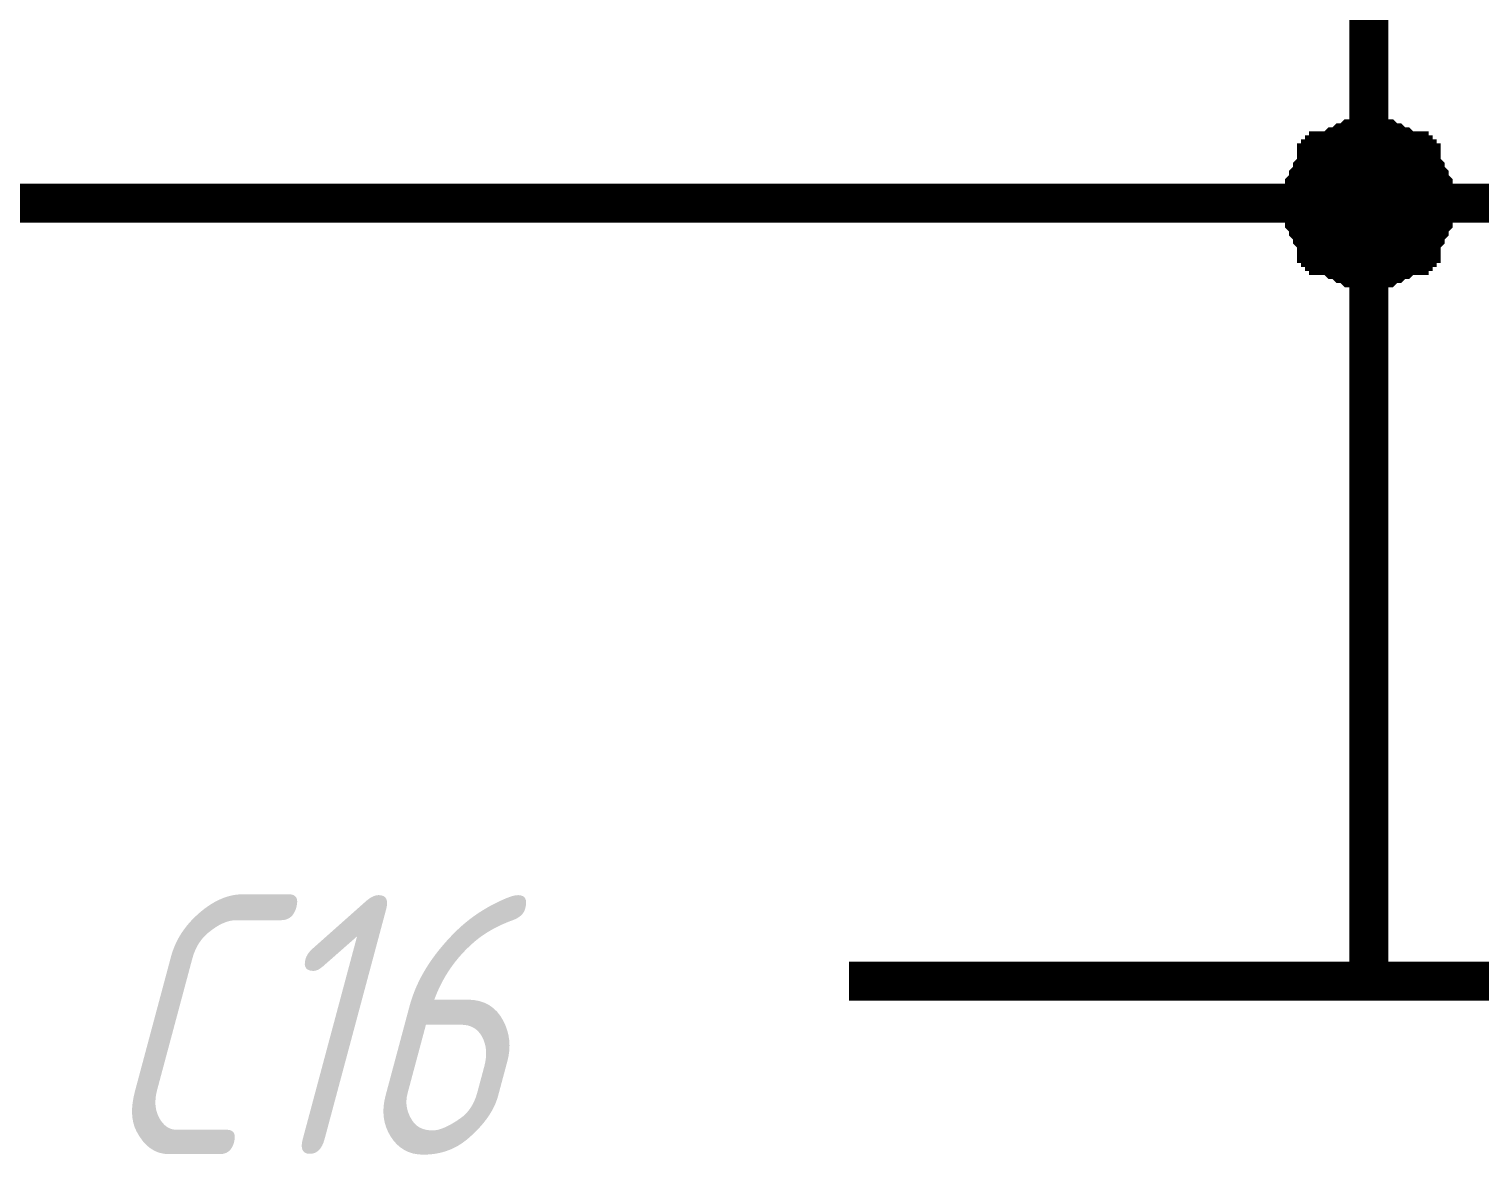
# Paper-space layout 'Layout1' of a CAD drawing. Extents: x -1 to 840, y -1 to 593.
# Drawn here: x 532.92 to 544.1, y 416.14 to 424.83 of the extents above; entities that cross this region are included whole.
import ezdxf

# ---------------------------------------------------------------- set-up
doc = ezdxf.new("R2010")
doc.units = 0
doc.header["$MEASUREMENT"] = 0
doc.layers.add('Sheet', color=255, linetype='CONTINUOUS')
doc.styles.add('GOST type A0', font='', dxfattribs={"oblique": 15, "height": 3.5})
doc.styles.get('GOST type A0').set_extended_font_data('GOST type A')

psp = doc.layouts.get("Layout1")

# ---------------------------------------------------------------- linework, layer by layer
at = {"layer": 'Sheet', "color": 7}
for points, const_width in [([(543.244, 423.492), (543.244, 425.978)], 0.3), ([(542.747, 423.492), (542.747, 423.523), (542.747, 423.554), (542.747, 423.554), (542.747, 423.585), (542.747, 423.616), (542.778, 423.648), (542.778, 423.679), (542.778, 423.679), (542.809, 423.71), (542.809, 423.741), (542.809, 423.741), (542.84, 423.772), (542.84, 423.803), (542.871, 423.803), (542.871, 423.834), (542.902, 423.834), (542.902, 423.865), (542.933, 423.865), (542.933, 423.896), (542.964, 423.896), (542.995, 423.927), (542.995, 423.927), (543.026, 423.927), (543.057, 423.958), (543.057, 423.958), (543.088, 423.958), (543.119, 423.989), (543.15, 423.989), (543.181, 423.989), (543.181, 423.989), (543.212, 423.989), (543.244, 423.989)], 0.3), ([(542.747, 423.492), (542.747, 423.523), (542.747, 423.554), (542.747, 423.554), (542.747, 423.585), (542.747, 423.616), (542.778, 423.648), (542.778, 423.679), (542.778, 423.679), (542.809, 423.71), (542.809, 423.741), (542.809, 423.741), (542.84, 423.772), (542.84, 423.803), (542.871, 423.803), (542.871, 423.834), (542.902, 423.834), (542.902, 423.865), (542.933, 423.865), (542.933, 423.896), (542.964, 423.896), (542.995, 423.927), (542.995, 423.927), (543.026, 423.927), (543.057, 423.958), (543.057, 423.958), (543.088, 423.958), (543.119, 423.989), (543.15, 423.989), (543.181, 423.989), (543.181, 423.989), (543.212, 423.989), (543.244, 423.989)], 0.3), ([(542.747, 423.492), (542.747, 423.523), (542.747, 423.554), (542.747, 423.554), (542.747, 423.585), (542.747, 423.616), (542.778, 423.648), (542.778, 423.679), (542.778, 423.679), (542.809, 423.71), (542.809, 423.741), (542.809, 423.741), (542.84, 423.772), (542.84, 423.803), (542.871, 423.803), (542.871, 423.834), (542.902, 423.834), (542.902, 423.865), (542.933, 423.865), (542.933, 423.896), (542.964, 423.896), (542.995, 423.927), (542.995, 423.927), (543.026, 423.927), (543.057, 423.958), (543.057, 423.958), (543.088, 423.958), (543.119, 423.989), (543.15, 423.989), (543.181, 423.989), (543.181, 423.989), (543.212, 423.989), (543.244, 423.989)], 0.3), ([(542.747, 423.492), (542.747, 423.523), (542.747, 423.554), (542.747, 423.554), (542.747, 423.585), (542.747, 423.616), (542.778, 423.648), (542.778, 423.679), (542.778, 423.679), (542.809, 423.71), (542.809, 423.741), (542.809, 423.741), (542.84, 423.772), (542.84, 423.803), (542.871, 423.803), (542.871, 423.834), (542.902, 423.834), (542.902, 423.865), (542.933, 423.865), (542.933, 423.896), (542.964, 423.896), (542.995, 423.927), (542.995, 423.927), (543.026, 423.927), (543.057, 423.958), (543.057, 423.958), (543.088, 423.958), (543.119, 423.989), (543.15, 423.989), (543.181, 423.989), (543.181, 423.989), (543.212, 423.989), (543.244, 423.989)], 0.3), ([(542.747, 423.492), (542.747, 423.523), (542.747, 423.554), (542.747, 423.554), (542.747, 423.585), (542.747, 423.616), (542.778, 423.648), (542.778, 423.679), (542.778, 423.679), (542.809, 423.71), (542.809, 423.741), (542.809, 423.741), (542.84, 423.772), (542.84, 423.803), (542.871, 423.803), (542.871, 423.834), (542.902, 423.834), (542.902, 423.865), (542.933, 423.865), (542.933, 423.896), (542.964, 423.896), (542.995, 423.927), (542.995, 423.927), (543.026, 423.927), (543.057, 423.958), (543.057, 423.958), (543.088, 423.958), (543.119, 423.989), (543.15, 423.989), (543.181, 423.989), (543.181, 423.989), (543.212, 423.989), (543.244, 423.989)], 0.3), ([(542.747, 423.492), (542.747, 423.523), (542.747, 423.554), (542.747, 423.554), (542.747, 423.585), (542.747, 423.616), (542.778, 423.648), (542.778, 423.679), (542.778, 423.679), (542.809, 423.71), (542.809, 423.741), (542.809, 423.741), (542.84, 423.772), (542.84, 423.803), (542.871, 423.803), (542.871, 423.834), (542.902, 423.834), (542.902, 423.865), (542.933, 423.865), (542.933, 423.896), (542.964, 423.896), (542.995, 423.927), (542.995, 423.927), (543.026, 423.927), (543.057, 423.958), (543.057, 423.958), (543.088, 423.958), (543.119, 423.989), (543.15, 423.989), (543.181, 423.989), (543.181, 423.989), (543.212, 423.989), (543.244, 423.989)], 0.3), ([(543.244, 423.989), (543.244, 423.989)], 0.3), ([(543.244, 423.989), (543.275, 423.989), (543.306, 423.989), (543.306, 423.989), (543.337, 423.989), (543.368, 423.989), (543.399, 423.958), (543.43, 423.958), (543.43, 423.958), (543.461, 423.927), (543.492, 423.927), (543.492, 423.927), (543.523, 423.896), (543.554, 423.896), (543.554, 423.865), (543.585, 423.865), (543.585, 423.834), (543.616, 423.834), (543.616, 423.803), (543.647, 423.803), (543.647, 423.772), (543.678, 423.741), (543.678, 423.741), (543.678, 423.71), (543.709, 423.679), (543.709, 423.679), (543.709, 423.648), (543.74, 423.616), (543.74, 423.585), (543.74, 423.554), (543.74, 423.554), (543.74, 423.523), (543.74, 423.492)], 0.3), ([(543.244, 423.989), (543.244, 423.989)], 0.3), ([(543.244, 423.989), (543.275, 423.989), (543.306, 423.989), (543.306, 423.989), (543.337, 423.989), (543.368, 423.989), (543.399, 423.958), (543.43, 423.958), (543.43, 423.958), (543.461, 423.927), (543.492, 423.927), (543.492, 423.927), (543.523, 423.896), (543.554, 423.896), (543.554, 423.865), (543.585, 423.865), (543.585, 423.834), (543.616, 423.834), (543.616, 423.803), (543.647, 423.803), (543.647, 423.772), (543.678, 423.741), (543.678, 423.741), (543.678, 423.71), (543.709, 423.679), (543.709, 423.679), (543.709, 423.648), (543.74, 423.616), (543.74, 423.585), (543.74, 423.554), (543.74, 423.554), (543.74, 423.523), (543.74, 423.492)], 0.3), ([(543.244, 423.989), (543.244, 423.989)], 0.3), ([(543.244, 423.989), (543.275, 423.989), (543.306, 423.989), (543.306, 423.989), (543.337, 423.989), (543.368, 423.989), (543.399, 423.958), (543.43, 423.958), (543.43, 423.958), (543.461, 423.927), (543.492, 423.927), (543.492, 423.927), (543.523, 423.896), (543.554, 423.896), (543.554, 423.865), (543.585, 423.865), (543.585, 423.834), (543.616, 423.834), (543.616, 423.803), (543.647, 423.803), (543.647, 423.772), (543.678, 423.741), (543.678, 423.741), (543.678, 423.71), (543.709, 423.679), (543.709, 423.679), (543.709, 423.648), (543.74, 423.616), (543.74, 423.585), (543.74, 423.554), (543.74, 423.554), (543.74, 423.523), (543.74, 423.492)], 0.3), ([(543.244, 423.989), (543.244, 423.989)], 0.3), ([(543.244, 423.989), (543.275, 423.989), (543.306, 423.989), (543.306, 423.989), (543.337, 423.989), (543.368, 423.989), (543.399, 423.958), (543.43, 423.958), (543.43, 423.958), (543.461, 423.927), (543.492, 423.927), (543.492, 423.927), (543.523, 423.896), (543.554, 423.896), (543.554, 423.865), (543.585, 423.865), (543.585, 423.834), (543.616, 423.834), (543.616, 423.803), (543.647, 423.803), (543.647, 423.772), (543.678, 423.741), (543.678, 423.741), (543.678, 423.71), (543.709, 423.679), (543.709, 423.679), (543.709, 423.648), (543.74, 423.616), (543.74, 423.585), (543.74, 423.554), (543.74, 423.554), (543.74, 423.523), (543.74, 423.492)], 0.3), ([(543.244, 423.989), (543.244, 423.989)], 0.3), ([(543.244, 423.989), (543.275, 423.989), (543.306, 423.989), (543.306, 423.989), (543.337, 423.989), (543.368, 423.989), (543.399, 423.958), (543.43, 423.958), (543.43, 423.958), (543.461, 423.927), (543.492, 423.927), (543.492, 423.927), (543.523, 423.896), (543.554, 423.896), (543.554, 423.865), (543.585, 423.865), (543.585, 423.834), (543.616, 423.834), (543.616, 423.803), (543.647, 423.803), (543.647, 423.772), (543.678, 423.741), (543.678, 423.741), (543.678, 423.71), (543.709, 423.679), (543.709, 423.679), (543.709, 423.648), (543.74, 423.616), (543.74, 423.585), (543.74, 423.554), (543.74, 423.554), (543.74, 423.523), (543.74, 423.492)], 0.3), ([(543.244, 423.989), (543.244, 423.989)], 0.3), ([(543.244, 423.989), (543.275, 423.989), (543.306, 423.989), (543.306, 423.989), (543.337, 423.989), (543.368, 423.989), (543.399, 423.958), (543.43, 423.958), (543.43, 423.958), (543.461, 423.927), (543.492, 423.927), (543.492, 423.927), (543.523, 423.896), (543.554, 423.896), (543.554, 423.865), (543.585, 423.865), (543.585, 423.834), (543.616, 423.834), (543.616, 423.803), (543.647, 423.803), (543.647, 423.772), (543.678, 423.741), (543.678, 423.741), (543.678, 423.71), (543.709, 423.679), (543.709, 423.679), (543.709, 423.648), (543.74, 423.616), (543.74, 423.585), (543.74, 423.554), (543.74, 423.554), (543.74, 423.523), (543.74, 423.492)], 0.3), ([(542.747, 423.492), (542.747, 423.523), (542.747, 423.554), (542.747, 423.554), (542.747, 423.585), (542.747, 423.616), (542.778, 423.648), (542.778, 423.679), (542.778, 423.679), (542.809, 423.71), (542.809, 423.741), (542.809, 423.741), (542.84, 423.772), (542.84, 423.803), (542.871, 423.803), (542.871, 423.834), (542.902, 423.834), (542.902, 423.865), (542.933, 423.865), (542.933, 423.896), (542.964, 423.896), (542.995, 423.927), (542.995, 423.927), (543.026, 423.927), (543.057, 423.958), (543.057, 423.958), (543.088, 423.958), (543.119, 423.989), (543.15, 423.989), (543.181, 423.989), (543.181, 423.989), (543.212, 423.989), (543.244, 423.989)], 0.0991), ([(542.747, 423.492), (542.747, 423.523), (542.747, 423.554), (542.747, 423.554), (542.747, 423.585), (542.747, 423.616), (542.778, 423.648), (542.778, 423.679), (542.778, 423.679), (542.809, 423.71), (542.809, 423.741), (542.809, 423.741), (542.84, 423.772), (542.84, 423.803), (542.871, 423.803), (542.871, 423.834), (542.902, 423.834), (542.902, 423.865), (542.933, 423.865), (542.933, 423.896), (542.964, 423.896), (542.995, 423.927), (542.995, 423.927), (543.026, 423.927), (543.057, 423.958), (543.057, 423.958), (543.088, 423.958), (543.119, 423.989), (543.15, 423.989), (543.181, 423.989), (543.181, 423.989), (543.212, 423.989), (543.244, 423.989)], 0.0991), ([(542.747, 423.492), (542.747, 423.523), (542.747, 423.554), (542.747, 423.554), (542.747, 423.585), (542.747, 423.616), (542.778, 423.648), (542.778, 423.679), (542.778, 423.679), (542.809, 423.71), (542.809, 423.741), (542.809, 423.741), (542.84, 423.772), (542.84, 423.803), (542.871, 423.803), (542.871, 423.834), (542.902, 423.834), (542.902, 423.865), (542.933, 423.865), (542.933, 423.896), (542.964, 423.896), (542.995, 423.927), (542.995, 423.927), (543.026, 423.927), (543.057, 423.958), (543.057, 423.958), (543.088, 423.958), (543.119, 423.989), (543.15, 423.989), (543.181, 423.989), (543.181, 423.989), (543.212, 423.989), (543.244, 423.989)], 0.0991), ([(542.747, 423.492), (542.747, 423.523), (542.747, 423.554), (542.747, 423.554), (542.747, 423.585), (542.747, 423.616), (542.778, 423.648), (542.778, 423.679), (542.778, 423.679), (542.809, 423.71), (542.809, 423.741), (542.809, 423.741), (542.84, 423.772), (542.84, 423.803), (542.871, 423.803), (542.871, 423.834), (542.902, 423.834), (542.902, 423.865), (542.933, 423.865), (542.933, 423.896), (542.964, 423.896), (542.995, 423.927), (542.995, 423.927), (543.026, 423.927), (543.057, 423.958), (543.057, 423.958), (543.088, 423.958), (543.119, 423.989), (543.15, 423.989), (543.181, 423.989), (543.181, 423.989), (543.212, 423.989), (543.244, 423.989)], 0.0991), ([(542.747, 423.492), (542.747, 423.523), (542.747, 423.554), (542.747, 423.554), (542.747, 423.585), (542.747, 423.616), (542.778, 423.648), (542.778, 423.679), (542.778, 423.679), (542.809, 423.71), (542.809, 423.741), (542.809, 423.741), (542.84, 423.772), (542.84, 423.803), (542.871, 423.803), (542.871, 423.834), (542.902, 423.834), (542.902, 423.865), (542.933, 423.865), (542.933, 423.896), (542.964, 423.896), (542.995, 423.927), (542.995, 423.927), (543.026, 423.927), (543.057, 423.958), (543.057, 423.958), (543.088, 423.958), (543.119, 423.989), (543.15, 423.989), (543.181, 423.989), (543.181, 423.989), (543.212, 423.989), (543.244, 423.989)], 0.0991), ([(542.747, 423.492), (542.747, 423.523), (542.747, 423.554), (542.747, 423.554), (542.747, 423.585), (542.747, 423.616), (542.778, 423.648), (542.778, 423.679), (542.778, 423.679), (542.809, 423.71), (542.809, 423.741), (542.809, 423.741), (542.84, 423.772), (542.84, 423.803), (542.871, 423.803), (542.871, 423.834), (542.902, 423.834), (542.902, 423.865), (542.933, 423.865), (542.933, 423.896), (542.964, 423.896), (542.995, 423.927), (542.995, 423.927), (543.026, 423.927), (543.057, 423.958), (543.057, 423.958), (543.088, 423.958), (543.119, 423.989), (543.15, 423.989), (543.181, 423.989), (543.181, 423.989), (543.212, 423.989), (543.244, 423.989)], 0.0991), ([(543.244, 423.989), (543.244, 423.989)], 0.0991), ([(543.244, 423.989), (543.275, 423.989), (543.306, 423.989), (543.306, 423.989), (543.337, 423.989), (543.368, 423.989), (543.399, 423.958), (543.43, 423.958), (543.43, 423.958), (543.461, 423.927), (543.492, 423.927), (543.492, 423.927), (543.523, 423.896), (543.554, 423.896), (543.554, 423.865), (543.585, 423.865), (543.585, 423.834), (543.616, 423.834), (543.616, 423.803), (543.647, 423.803), (543.647, 423.772), (543.678, 423.741), (543.678, 423.741), (543.678, 423.71), (543.709, 423.679), (543.709, 423.679), (543.709, 423.648), (543.74, 423.616), (543.74, 423.585), (543.74, 423.554), (543.74, 423.554), (543.74, 423.523), (543.74, 423.492)], 0.0991), ([(543.244, 423.989), (543.244, 423.989)], 0.0991), ([(543.244, 423.989), (543.275, 423.989), (543.306, 423.989), (543.306, 423.989), (543.337, 423.989), (543.368, 423.989), (543.399, 423.958), (543.43, 423.958), (543.43, 423.958), (543.461, 423.927), (543.492, 423.927), (543.492, 423.927), (543.523, 423.896), (543.554, 423.896), (543.554, 423.865), (543.585, 423.865), (543.585, 423.834), (543.616, 423.834), (543.616, 423.803), (543.647, 423.803), (543.647, 423.772), (543.678, 423.741), (543.678, 423.741), (543.678, 423.71), (543.709, 423.679), (543.709, 423.679), (543.709, 423.648), (543.74, 423.616), (543.74, 423.585), (543.74, 423.554), (543.74, 423.554), (543.74, 423.523), (543.74, 423.492)], 0.0991), ([(543.244, 423.989), (543.244, 423.989)], 0.0991), ([(543.244, 423.989), (543.275, 423.989), (543.306, 423.989), (543.306, 423.989), (543.337, 423.989), (543.368, 423.989), (543.399, 423.958), (543.43, 423.958), (543.43, 423.958), (543.461, 423.927), (543.492, 423.927), (543.492, 423.927), (543.523, 423.896), (543.554, 423.896), (543.554, 423.865), (543.585, 423.865), (543.585, 423.834), (543.616, 423.834), (543.616, 423.803), (543.647, 423.803), (543.647, 423.772), (543.678, 423.741), (543.678, 423.741), (543.678, 423.71), (543.709, 423.679), (543.709, 423.679), (543.709, 423.648), (543.74, 423.616), (543.74, 423.585), (543.74, 423.554), (543.74, 423.554), (543.74, 423.523), (543.74, 423.492)], 0.0991), ([(543.244, 423.989), (543.244, 423.989)], 0.0991), ([(543.244, 423.989), (543.275, 423.989), (543.306, 423.989), (543.306, 423.989), (543.337, 423.989), (543.368, 423.989), (543.399, 423.958), (543.43, 423.958), (543.43, 423.958), (543.461, 423.927), (543.492, 423.927), (543.492, 423.927), (543.523, 423.896), (543.554, 423.896), (543.554, 423.865), (543.585, 423.865), (543.585, 423.834), (543.616, 423.834), (543.616, 423.803), (543.647, 423.803), (543.647, 423.772), (543.678, 423.741), (543.678, 423.741), (543.678, 423.71), (543.709, 423.679), (543.709, 423.679), (543.709, 423.648), (543.74, 423.616), (543.74, 423.585), (543.74, 423.554), (543.74, 423.554), (543.74, 423.523), (543.74, 423.492)], 0.0991), ([(543.244, 423.989), (543.244, 423.989)], 0.0991), ([(543.244, 423.989), (543.275, 423.989), (543.306, 423.989), (543.306, 423.989), (543.337, 423.989), (543.368, 423.989), (543.399, 423.958), (543.43, 423.958), (543.43, 423.958), (543.461, 423.927), (543.492, 423.927), (543.492, 423.927), (543.523, 423.896), (543.554, 423.896), (543.554, 423.865), (543.585, 423.865), (543.585, 423.834), (543.616, 423.834), (543.616, 423.803), (543.647, 423.803), (543.647, 423.772), (543.678, 423.741), (543.678, 423.741), (543.678, 423.71), (543.709, 423.679), (543.709, 423.679), (543.709, 423.648), (543.74, 423.616), (543.74, 423.585), (543.74, 423.554), (543.74, 423.554), (543.74, 423.523), (543.74, 423.492)], 0.0991), ([(543.244, 423.989), (543.244, 423.989)], 0.0991), ([(543.244, 423.989), (543.275, 423.989), (543.306, 423.989), (543.306, 423.989), (543.337, 423.989), (543.368, 423.989), (543.399, 423.958), (543.43, 423.958), (543.43, 423.958), (543.461, 423.927), (543.492, 423.927), (543.492, 423.927), (543.523, 423.896), (543.554, 423.896), (543.554, 423.865), (543.585, 423.865), (543.585, 423.834), (543.616, 423.834), (543.616, 423.803), (543.647, 423.803), (543.647, 423.772), (543.678, 423.741), (543.678, 423.741), (543.678, 423.71), (543.709, 423.679), (543.709, 423.679), (543.709, 423.648), (543.74, 423.616), (543.74, 423.585), (543.74, 423.554), (543.74, 423.554), (543.74, 423.523), (543.74, 423.492)], 0.0991), ([(510.759, 415.974), (515.759, 415.974), (515.759, 423.492), (543.244, 423.492), (558.244, 423.492), (558.244, 390.996), (583.213, 390.996)], 0.3), ([(543.244, 422.995), (543.212, 422.995), (543.181, 422.995), (543.181, 422.995), (543.15, 422.995), (543.119, 422.995), (543.088, 423.026), (543.057, 423.026), (543.057, 423.026), (543.026, 423.057), (542.995, 423.057), (542.995, 423.057), (542.964, 423.088), (542.933, 423.088), (542.933, 423.119), (542.902, 423.119), (542.902, 423.15), (542.871, 423.15), (542.871, 423.182), (542.84, 423.182), (542.84, 423.213), (542.809, 423.244), (542.809, 423.244), (542.809, 423.275), (542.778, 423.306), (542.778, 423.306), (542.778, 423.337), (542.747, 423.368), (542.747, 423.399), (542.747, 423.43), (542.747, 423.43), (542.747, 423.461), (542.747, 423.492)], 0.3), ([(542.747, 423.492), (542.747, 423.492)], 0.3), ([(543.244, 422.995), (543.212, 422.995), (543.181, 422.995), (543.181, 422.995), (543.15, 422.995), (543.119, 422.995), (543.088, 423.026), (543.057, 423.026), (543.057, 423.026), (543.026, 423.057), (542.995, 423.057), (542.995, 423.057), (542.964, 423.088), (542.933, 423.088), (542.933, 423.119), (542.902, 423.119), (542.902, 423.15), (542.871, 423.15), (542.871, 423.182), (542.84, 423.182), (542.84, 423.213), (542.809, 423.244), (542.809, 423.244), (542.809, 423.275), (542.778, 423.306), (542.778, 423.306), (542.778, 423.337), (542.747, 423.368), (542.747, 423.399), (542.747, 423.43), (542.747, 423.43), (542.747, 423.461), (542.747, 423.492)], 0.3), ([(542.747, 423.492), (542.747, 423.492)], 0.3), ([(543.244, 422.995), (543.212, 422.995), (543.181, 422.995), (543.181, 422.995), (543.15, 422.995), (543.119, 422.995), (543.088, 423.026), (543.057, 423.026), (543.057, 423.026), (543.026, 423.057), (542.995, 423.057), (542.995, 423.057), (542.964, 423.088), (542.933, 423.088), (542.933, 423.119), (542.902, 423.119), (542.902, 423.15), (542.871, 423.15), (542.871, 423.182), (542.84, 423.182), (542.84, 423.213), (542.809, 423.244), (542.809, 423.244), (542.809, 423.275), (542.778, 423.306), (542.778, 423.306), (542.778, 423.337), (542.747, 423.368), (542.747, 423.399), (542.747, 423.43), (542.747, 423.43), (542.747, 423.461), (542.747, 423.492)], 0.3), ([(542.747, 423.492), (542.747, 423.492)], 0.3), ([(543.244, 422.995), (543.212, 422.995), (543.181, 422.995), (543.181, 422.995), (543.15, 422.995), (543.119, 422.995), (543.088, 423.026), (543.057, 423.026), (543.057, 423.026), (543.026, 423.057), (542.995, 423.057), (542.995, 423.057), (542.964, 423.088), (542.933, 423.088), (542.933, 423.119), (542.902, 423.119), (542.902, 423.15), (542.871, 423.15), (542.871, 423.182), (542.84, 423.182), (542.84, 423.213), (542.809, 423.244), (542.809, 423.244), (542.809, 423.275), (542.778, 423.306), (542.778, 423.306), (542.778, 423.337), (542.747, 423.368), (542.747, 423.399), (542.747, 423.43), (542.747, 423.43), (542.747, 423.461), (542.747, 423.492)], 0.3), ([(542.747, 423.492), (542.747, 423.492)], 0.3), ([(543.244, 422.995), (543.212, 422.995), (543.181, 422.995), (543.181, 422.995), (543.15, 422.995), (543.119, 422.995), (543.088, 423.026), (543.057, 423.026), (543.057, 423.026), (543.026, 423.057), (542.995, 423.057), (542.995, 423.057), (542.964, 423.088), (542.933, 423.088), (542.933, 423.119), (542.902, 423.119), (542.902, 423.15), (542.871, 423.15), (542.871, 423.182), (542.84, 423.182), (542.84, 423.213), (542.809, 423.244), (542.809, 423.244), (542.809, 423.275), (542.778, 423.306), (542.778, 423.306), (542.778, 423.337), (542.747, 423.368), (542.747, 423.399), (542.747, 423.43), (542.747, 423.43), (542.747, 423.461), (542.747, 423.492)], 0.3), ([(542.747, 423.492), (542.747, 423.492)], 0.3), ([(543.244, 422.995), (543.212, 422.995), (543.181, 422.995), (543.181, 422.995), (543.15, 422.995), (543.119, 422.995), (543.088, 423.026), (543.057, 423.026), (543.057, 423.026), (543.026, 423.057), (542.995, 423.057), (542.995, 423.057), (542.964, 423.088), (542.933, 423.088), (542.933, 423.119), (542.902, 423.119), (542.902, 423.15), (542.871, 423.15), (542.871, 423.182), (542.84, 423.182), (542.84, 423.213), (542.809, 423.244), (542.809, 423.244), (542.809, 423.275), (542.778, 423.306), (542.778, 423.306), (542.778, 423.337), (542.747, 423.368), (542.747, 423.399), (542.747, 423.43), (542.747, 423.43), (542.747, 423.461), (542.747, 423.492)], 0.3), ([(542.747, 423.492), (542.747, 423.492)], 0.3), ([(543.74, 423.492), (543.74, 423.461), (543.74, 423.43), (543.74, 423.43), (543.74, 423.399), (543.74, 423.368), (543.709, 423.337), (543.709, 423.306), (543.709, 423.306), (543.678, 423.275), (543.678, 423.244), (543.678, 423.244), (543.647, 423.213), (543.647, 423.182), (543.616, 423.182), (543.616, 423.15), (543.585, 423.15), (543.585, 423.119), (543.554, 423.119), (543.554, 423.088), (543.523, 423.088), (543.492, 423.057), (543.492, 423.057), (543.461, 423.057), (543.43, 423.026), (543.43, 423.026), (543.399, 423.026), (543.368, 422.995), (543.337, 422.995), (543.306, 422.995), (543.306, 422.995), (543.275, 422.995), (543.244, 422.995)], 0.3), ([(543.244, 419.982), (543.244, 423.492)], 0.3), ([(543.74, 423.492), (543.74, 423.461), (543.74, 423.43), (543.74, 423.43), (543.74, 423.399), (543.74, 423.368), (543.709, 423.337), (543.709, 423.306), (543.709, 423.306), (543.678, 423.275), (543.678, 423.244), (543.678, 423.244), (543.647, 423.213), (543.647, 423.182), (543.616, 423.182), (543.616, 423.15), (543.585, 423.15), (543.585, 423.119), (543.554, 423.119), (543.554, 423.088), (543.523, 423.088), (543.492, 423.057), (543.492, 423.057), (543.461, 423.057), (543.43, 423.026), (543.43, 423.026), (543.399, 423.026), (543.368, 422.995), (543.337, 422.995), (543.306, 422.995), (543.306, 422.995), (543.275, 422.995), (543.244, 422.995)], 0.3), ([(543.74, 423.492), (543.74, 423.461), (543.74, 423.43), (543.74, 423.43), (543.74, 423.399), (543.74, 423.368), (543.709, 423.337), (543.709, 423.306), (543.709, 423.306), (543.678, 423.275), (543.678, 423.244), (543.678, 423.244), (543.647, 423.213), (543.647, 423.182), (543.616, 423.182), (543.616, 423.15), (543.585, 423.15), (543.585, 423.119), (543.554, 423.119), (543.554, 423.088), (543.523, 423.088), (543.492, 423.057), (543.492, 423.057), (543.461, 423.057), (543.43, 423.026), (543.43, 423.026), (543.399, 423.026), (543.368, 422.995), (543.337, 422.995), (543.306, 422.995), (543.306, 422.995), (543.275, 422.995), (543.244, 422.995)], 0.3), ([(543.74, 423.492), (543.74, 423.461), (543.74, 423.43), (543.74, 423.43), (543.74, 423.399), (543.74, 423.368), (543.709, 423.337), (543.709, 423.306), (543.709, 423.306), (543.678, 423.275), (543.678, 423.244), (543.678, 423.244), (543.647, 423.213), (543.647, 423.182), (543.616, 423.182), (543.616, 423.15), (543.585, 423.15), (543.585, 423.119), (543.554, 423.119), (543.554, 423.088), (543.523, 423.088), (543.492, 423.057), (543.492, 423.057), (543.461, 423.057), (543.43, 423.026), (543.43, 423.026), (543.399, 423.026), (543.368, 422.995), (543.337, 422.995), (543.306, 422.995), (543.306, 422.995), (543.275, 422.995), (543.244, 422.995)], 0.3), ([(543.74, 423.492), (543.74, 423.461), (543.74, 423.43), (543.74, 423.43), (543.74, 423.399), (543.74, 423.368), (543.709, 423.337), (543.709, 423.306), (543.709, 423.306), (543.678, 423.275), (543.678, 423.244), (543.678, 423.244), (543.647, 423.213), (543.647, 423.182), (543.616, 423.182), (543.616, 423.15), (543.585, 423.15), (543.585, 423.119), (543.554, 423.119), (543.554, 423.088), (543.523, 423.088), (543.492, 423.057), (543.492, 423.057), (543.461, 423.057), (543.43, 423.026), (543.43, 423.026), (543.399, 423.026), (543.368, 422.995), (543.337, 422.995), (543.306, 422.995), (543.306, 422.995), (543.275, 422.995), (543.244, 422.995)], 0.3), ([(543.74, 423.492), (543.74, 423.461), (543.74, 423.43), (543.74, 423.43), (543.74, 423.399), (543.74, 423.368), (543.709, 423.337), (543.709, 423.306), (543.709, 423.306), (543.678, 423.275), (543.678, 423.244), (543.678, 423.244), (543.647, 423.213), (543.647, 423.182), (543.616, 423.182), (543.616, 423.15), (543.585, 423.15), (543.585, 423.119), (543.554, 423.119), (543.554, 423.088), (543.523, 423.088), (543.492, 423.057), (543.492, 423.057), (543.461, 423.057), (543.43, 423.026), (543.43, 423.026), (543.399, 423.026), (543.368, 422.995), (543.337, 422.995), (543.306, 422.995), (543.306, 422.995), (543.275, 422.995), (543.244, 422.995)], 0.3), ([(543.74, 423.492), (543.74, 423.492), (543.74, 423.492), (543.74, 423.492), (543.74, 423.492), (543.74, 423.492), (543.74, 423.492), (543.74, 423.492), (543.74, 423.492), (543.74, 423.492), (543.74, 423.492), (543.74, 423.492), (543.74, 423.492), (543.74, 423.492), (543.74, 423.492), (543.74, 423.492), (543.74, 423.492), (543.74, 423.492), (543.74, 423.492), (543.74, 423.492), (543.74, 423.492), (543.74, 423.492), (543.74, 423.492), (543.74, 423.492), (543.74, 423.492), (543.74, 423.492), (543.74, 423.492), (543.74, 423.492), (543.74, 423.492), (543.74, 423.492), (543.74, 423.492), (543.74, 423.492), (543.74, 423.492)], 0.3), ([(543.74, 423.492), (543.74, 423.492)], 0.3), ([(543.74, 423.492), (543.74, 423.492), (543.74, 423.492), (543.74, 423.492), (543.74, 423.492), (543.74, 423.492), (543.74, 423.492), (543.74, 423.492), (543.74, 423.492), (543.74, 423.492), (543.74, 423.492), (543.74, 423.492), (543.74, 423.492), (543.74, 423.492), (543.74, 423.492), (543.74, 423.492), (543.74, 423.492), (543.74, 423.492), (543.74, 423.492), (543.74, 423.492), (543.74, 423.492), (543.74, 423.492), (543.74, 423.492), (543.74, 423.492), (543.74, 423.492), (543.74, 423.492), (543.74, 423.492), (543.74, 423.492), (543.74, 423.492), (543.74, 423.492), (543.74, 423.492), (543.74, 423.492), (543.74, 423.492)], 0.3), ([(543.74, 423.492), (543.74, 423.492)], 0.3), ([(543.74, 423.492), (543.74, 423.492), (543.74, 423.492), (543.74, 423.492), (543.74, 423.492), (543.74, 423.492), (543.74, 423.492), (543.74, 423.492), (543.74, 423.492), (543.74, 423.492), (543.74, 423.492), (543.74, 423.492), (543.74, 423.492), (543.74, 423.492), (543.74, 423.492), (543.74, 423.492), (543.74, 423.492), (543.74, 423.492), (543.74, 423.492), (543.74, 423.492), (543.74, 423.492), (543.74, 423.492), (543.74, 423.492), (543.74, 423.492), (543.74, 423.492), (543.74, 423.492), (543.74, 423.492), (543.74, 423.492), (543.74, 423.492), (543.74, 423.492), (543.74, 423.492), (543.74, 423.492), (543.74, 423.492)], 0.3), ([(543.74, 423.492), (543.74, 423.492)], 0.3), ([(543.74, 423.492), (543.74, 423.492), (543.74, 423.492), (543.74, 423.492), (543.74, 423.492), (543.74, 423.492), (543.74, 423.492), (543.74, 423.492), (543.74, 423.492), (543.74, 423.492), (543.74, 423.492), (543.74, 423.492), (543.74, 423.492), (543.74, 423.492), (543.74, 423.492), (543.74, 423.492), (543.74, 423.492), (543.74, 423.492), (543.74, 423.492), (543.74, 423.492), (543.74, 423.492), (543.74, 423.492), (543.74, 423.492), (543.74, 423.492), (543.74, 423.492), (543.74, 423.492), (543.74, 423.492), (543.74, 423.492), (543.74, 423.492), (543.74, 423.492), (543.74, 423.492), (543.74, 423.492), (543.74, 423.492)], 0.3), ([(543.74, 423.492), (543.74, 423.492)], 0.3), ([(543.74, 423.492), (543.74, 423.492), (543.74, 423.492), (543.74, 423.492), (543.74, 423.492), (543.74, 423.492), (543.74, 423.492), (543.74, 423.492), (543.74, 423.492), (543.74, 423.492), (543.74, 423.492), (543.74, 423.492), (543.74, 423.492), (543.74, 423.492), (543.74, 423.492), (543.74, 423.492), (543.74, 423.492), (543.74, 423.492), (543.74, 423.492), (543.74, 423.492), (543.74, 423.492), (543.74, 423.492), (543.74, 423.492), (543.74, 423.492), (543.74, 423.492), (543.74, 423.492), (543.74, 423.492), (543.74, 423.492), (543.74, 423.492), (543.74, 423.492), (543.74, 423.492), (543.74, 423.492), (543.74, 423.492)], 0.3), ([(543.74, 423.492), (543.74, 423.492)], 0.3), ([(543.74, 423.492), (543.74, 423.492), (543.74, 423.492), (543.74, 423.492), (543.74, 423.492), (543.74, 423.492), (543.74, 423.492), (543.74, 423.492), (543.74, 423.492), (543.74, 423.492), (543.74, 423.492), (543.74, 423.492), (543.74, 423.492), (543.74, 423.492), (543.74, 423.492), (543.74, 423.492), (543.74, 423.492), (543.74, 423.492), (543.74, 423.492), (543.74, 423.492), (543.74, 423.492), (543.74, 423.492), (543.74, 423.492), (543.74, 423.492), (543.74, 423.492), (543.74, 423.492), (543.74, 423.492), (543.74, 423.492), (543.74, 423.492), (543.74, 423.492), (543.74, 423.492), (543.74, 423.492), (543.74, 423.492)], 0.3), ([(543.74, 423.492), (543.74, 423.492)], 0.3), ([(543.244, 422.995), (543.212, 422.995), (543.181, 422.995), (543.181, 422.995), (543.15, 422.995), (543.119, 422.995), (543.088, 423.026), (543.057, 423.026), (543.057, 423.026), (543.026, 423.057), (542.995, 423.057), (542.995, 423.057), (542.964, 423.088), (542.933, 423.088), (542.933, 423.119), (542.902, 423.119), (542.902, 423.15), (542.871, 423.15), (542.871, 423.182), (542.84, 423.182), (542.84, 423.213), (542.809, 423.244), (542.809, 423.244), (542.809, 423.275), (542.778, 423.306), (542.778, 423.306), (542.778, 423.337), (542.747, 423.368), (542.747, 423.399), (542.747, 423.43), (542.747, 423.43), (542.747, 423.461), (542.747, 423.492)], 0.0991), ([(542.747, 423.492), (542.747, 423.492)], 0.0991), ([(543.244, 422.995), (543.212, 422.995), (543.181, 422.995), (543.181, 422.995), (543.15, 422.995), (543.119, 422.995), (543.088, 423.026), (543.057, 423.026), (543.057, 423.026), (543.026, 423.057), (542.995, 423.057), (542.995, 423.057), (542.964, 423.088), (542.933, 423.088), (542.933, 423.119), (542.902, 423.119), (542.902, 423.15), (542.871, 423.15), (542.871, 423.182), (542.84, 423.182), (542.84, 423.213), (542.809, 423.244), (542.809, 423.244), (542.809, 423.275), (542.778, 423.306), (542.778, 423.306), (542.778, 423.337), (542.747, 423.368), (542.747, 423.399), (542.747, 423.43), (542.747, 423.43), (542.747, 423.461), (542.747, 423.492)], 0.0991), ([(542.747, 423.492), (542.747, 423.492)], 0.0991), ([(543.244, 422.995), (543.212, 422.995), (543.181, 422.995), (543.181, 422.995), (543.15, 422.995), (543.119, 422.995), (543.088, 423.026), (543.057, 423.026), (543.057, 423.026), (543.026, 423.057), (542.995, 423.057), (542.995, 423.057), (542.964, 423.088), (542.933, 423.088), (542.933, 423.119), (542.902, 423.119), (542.902, 423.15), (542.871, 423.15), (542.871, 423.182), (542.84, 423.182), (542.84, 423.213), (542.809, 423.244), (542.809, 423.244), (542.809, 423.275), (542.778, 423.306), (542.778, 423.306), (542.778, 423.337), (542.747, 423.368), (542.747, 423.399), (542.747, 423.43), (542.747, 423.43), (542.747, 423.461), (542.747, 423.492)], 0.0991), ([(542.747, 423.492), (542.747, 423.492)], 0.0991), ([(543.244, 422.995), (543.212, 422.995), (543.181, 422.995), (543.181, 422.995), (543.15, 422.995), (543.119, 422.995), (543.088, 423.026), (543.057, 423.026), (543.057, 423.026), (543.026, 423.057), (542.995, 423.057), (542.995, 423.057), (542.964, 423.088), (542.933, 423.088), (542.933, 423.119), (542.902, 423.119), (542.902, 423.15), (542.871, 423.15), (542.871, 423.182), (542.84, 423.182), (542.84, 423.213), (542.809, 423.244), (542.809, 423.244), (542.809, 423.275), (542.778, 423.306), (542.778, 423.306), (542.778, 423.337), (542.747, 423.368), (542.747, 423.399), (542.747, 423.43), (542.747, 423.43), (542.747, 423.461), (542.747, 423.492)], 0.0991), ([(542.747, 423.492), (542.747, 423.492)], 0.0991), ([(543.244, 422.995), (543.212, 422.995), (543.181, 422.995), (543.181, 422.995), (543.15, 422.995), (543.119, 422.995), (543.088, 423.026), (543.057, 423.026), (543.057, 423.026), (543.026, 423.057), (542.995, 423.057), (542.995, 423.057), (542.964, 423.088), (542.933, 423.088), (542.933, 423.119), (542.902, 423.119), (542.902, 423.15), (542.871, 423.15), (542.871, 423.182), (542.84, 423.182), (542.84, 423.213), (542.809, 423.244), (542.809, 423.244), (542.809, 423.275), (542.778, 423.306), (542.778, 423.306), (542.778, 423.337), (542.747, 423.368), (542.747, 423.399), (542.747, 423.43), (542.747, 423.43), (542.747, 423.461), (542.747, 423.492)], 0.0991), ([(542.747, 423.492), (542.747, 423.492)], 0.0991), ([(543.244, 422.995), (543.212, 422.995), (543.181, 422.995), (543.181, 422.995), (543.15, 422.995), (543.119, 422.995), (543.088, 423.026), (543.057, 423.026), (543.057, 423.026), (543.026, 423.057), (542.995, 423.057), (542.995, 423.057), (542.964, 423.088), (542.933, 423.088), (542.933, 423.119), (542.902, 423.119), (542.902, 423.15), (542.871, 423.15), (542.871, 423.182), (542.84, 423.182), (542.84, 423.213), (542.809, 423.244), (542.809, 423.244), (542.809, 423.275), (542.778, 423.306), (542.778, 423.306), (542.778, 423.337), (542.747, 423.368), (542.747, 423.399), (542.747, 423.43), (542.747, 423.43), (542.747, 423.461), (542.747, 423.492)], 0.0991), ([(542.747, 423.492), (542.747, 423.492)], 0.0991), ([(543.74, 423.492), (543.74, 423.461), (543.74, 423.43), (543.74, 423.43), (543.74, 423.399), (543.74, 423.368), (543.709, 423.337), (543.709, 423.306), (543.709, 423.306), (543.678, 423.275), (543.678, 423.244), (543.678, 423.244), (543.647, 423.213), (543.647, 423.182), (543.616, 423.182), (543.616, 423.15), (543.585, 423.15), (543.585, 423.119), (543.554, 423.119), (543.554, 423.088), (543.523, 423.088), (543.492, 423.057), (543.492, 423.057), (543.461, 423.057), (543.43, 423.026), (543.43, 423.026), (543.399, 423.026), (543.368, 422.995), (543.337, 422.995), (543.306, 422.995), (543.306, 422.995), (543.275, 422.995), (543.244, 422.995)], 0.0991), ([(543.74, 423.492), (543.74, 423.461), (543.74, 423.43), (543.74, 423.43), (543.74, 423.399), (543.74, 423.368), (543.709, 423.337), (543.709, 423.306), (543.709, 423.306), (543.678, 423.275), (543.678, 423.244), (543.678, 423.244), (543.647, 423.213), (543.647, 423.182), (543.616, 423.182), (543.616, 423.15), (543.585, 423.15), (543.585, 423.119), (543.554, 423.119), (543.554, 423.088), (543.523, 423.088), (543.492, 423.057), (543.492, 423.057), (543.461, 423.057), (543.43, 423.026), (543.43, 423.026), (543.399, 423.026), (543.368, 422.995), (543.337, 422.995), (543.306, 422.995), (543.306, 422.995), (543.275, 422.995), (543.244, 422.995)], 0.0991), ([(543.74, 423.492), (543.74, 423.461), (543.74, 423.43), (543.74, 423.43), (543.74, 423.399), (543.74, 423.368), (543.709, 423.337), (543.709, 423.306), (543.709, 423.306), (543.678, 423.275), (543.678, 423.244), (543.678, 423.244), (543.647, 423.213), (543.647, 423.182), (543.616, 423.182), (543.616, 423.15), (543.585, 423.15), (543.585, 423.119), (543.554, 423.119), (543.554, 423.088), (543.523, 423.088), (543.492, 423.057), (543.492, 423.057), (543.461, 423.057), (543.43, 423.026), (543.43, 423.026), (543.399, 423.026), (543.368, 422.995), (543.337, 422.995), (543.306, 422.995), (543.306, 422.995), (543.275, 422.995), (543.244, 422.995)], 0.0991), ([(543.74, 423.492), (543.74, 423.461), (543.74, 423.43), (543.74, 423.43), (543.74, 423.399), (543.74, 423.368), (543.709, 423.337), (543.709, 423.306), (543.709, 423.306), (543.678, 423.275), (543.678, 423.244), (543.678, 423.244), (543.647, 423.213), (543.647, 423.182), (543.616, 423.182), (543.616, 423.15), (543.585, 423.15), (543.585, 423.119), (543.554, 423.119), (543.554, 423.088), (543.523, 423.088), (543.492, 423.057), (543.492, 423.057), (543.461, 423.057), (543.43, 423.026), (543.43, 423.026), (543.399, 423.026), (543.368, 422.995), (543.337, 422.995), (543.306, 422.995), (543.306, 422.995), (543.275, 422.995), (543.244, 422.995)], 0.0991), ([(543.74, 423.492), (543.74, 423.461), (543.74, 423.43), (543.74, 423.43), (543.74, 423.399), (543.74, 423.368), (543.709, 423.337), (543.709, 423.306), (543.709, 423.306), (543.678, 423.275), (543.678, 423.244), (543.678, 423.244), (543.647, 423.213), (543.647, 423.182), (543.616, 423.182), (543.616, 423.15), (543.585, 423.15), (543.585, 423.119), (543.554, 423.119), (543.554, 423.088), (543.523, 423.088), (543.492, 423.057), (543.492, 423.057), (543.461, 423.057), (543.43, 423.026), (543.43, 423.026), (543.399, 423.026), (543.368, 422.995), (543.337, 422.995), (543.306, 422.995), (543.306, 422.995), (543.275, 422.995), (543.244, 422.995)], 0.0991), ([(543.74, 423.492), (543.74, 423.461), (543.74, 423.43), (543.74, 423.43), (543.74, 423.399), (543.74, 423.368), (543.709, 423.337), (543.709, 423.306), (543.709, 423.306), (543.678, 423.275), (543.678, 423.244), (543.678, 423.244), (543.647, 423.213), (543.647, 423.182), (543.616, 423.182), (543.616, 423.15), (543.585, 423.15), (543.585, 423.119), (543.554, 423.119), (543.554, 423.088), (543.523, 423.088), (543.492, 423.057), (543.492, 423.057), (543.461, 423.057), (543.43, 423.026), (543.43, 423.026), (543.399, 423.026), (543.368, 422.995), (543.337, 422.995), (543.306, 422.995), (543.306, 422.995), (543.275, 422.995), (543.244, 422.995)], 0.0991), ([(543.74, 423.492), (543.74, 423.492), (543.74, 423.492), (543.74, 423.492), (543.74, 423.492), (543.74, 423.492), (543.74, 423.492), (543.74, 423.492), (543.74, 423.492), (543.74, 423.492), (543.74, 423.492), (543.74, 423.492), (543.74, 423.492), (543.74, 423.492), (543.74, 423.492), (543.74, 423.492), (543.74, 423.492), (543.74, 423.492), (543.74, 423.492), (543.74, 423.492), (543.74, 423.492), (543.74, 423.492), (543.74, 423.492), (543.74, 423.492), (543.74, 423.492), (543.74, 423.492), (543.74, 423.492), (543.74, 423.492), (543.74, 423.492), (543.74, 423.492), (543.74, 423.492), (543.74, 423.492), (543.74, 423.492)], 0.0991), ([(543.74, 423.492), (543.74, 423.492)], 0.0991), ([(543.74, 423.492), (543.74, 423.492), (543.74, 423.492), (543.74, 423.492), (543.74, 423.492), (543.74, 423.492), (543.74, 423.492), (543.74, 423.492), (543.74, 423.492), (543.74, 423.492), (543.74, 423.492), (543.74, 423.492), (543.74, 423.492), (543.74, 423.492), (543.74, 423.492), (543.74, 423.492), (543.74, 423.492), (543.74, 423.492), (543.74, 423.492), (543.74, 423.492), (543.74, 423.492), (543.74, 423.492), (543.74, 423.492), (543.74, 423.492), (543.74, 423.492), (543.74, 423.492), (543.74, 423.492), (543.74, 423.492), (543.74, 423.492), (543.74, 423.492), (543.74, 423.492), (543.74, 423.492), (543.74, 423.492)], 0.0991), ([(543.74, 423.492), (543.74, 423.492)], 0.0991), ([(543.74, 423.492), (543.74, 423.492), (543.74, 423.492), (543.74, 423.492), (543.74, 423.492), (543.74, 423.492), (543.74, 423.492), (543.74, 423.492), (543.74, 423.492), (543.74, 423.492), (543.74, 423.492), (543.74, 423.492), (543.74, 423.492), (543.74, 423.492), (543.74, 423.492), (543.74, 423.492), (543.74, 423.492), (543.74, 423.492), (543.74, 423.492), (543.74, 423.492), (543.74, 423.492), (543.74, 423.492), (543.74, 423.492), (543.74, 423.492), (543.74, 423.492), (543.74, 423.492), (543.74, 423.492), (543.74, 423.492), (543.74, 423.492), (543.74, 423.492), (543.74, 423.492), (543.74, 423.492), (543.74, 423.492)], 0.0991), ([(543.74, 423.492), (543.74, 423.492)], 0.0991), ([(543.74, 423.492), (543.74, 423.492), (543.74, 423.492), (543.74, 423.492), (543.74, 423.492), (543.74, 423.492), (543.74, 423.492), (543.74, 423.492), (543.74, 423.492), (543.74, 423.492), (543.74, 423.492), (543.74, 423.492), (543.74, 423.492), (543.74, 423.492), (543.74, 423.492), (543.74, 423.492), (543.74, 423.492), (543.74, 423.492), (543.74, 423.492), (543.74, 423.492), (543.74, 423.492), (543.74, 423.492), (543.74, 423.492), (543.74, 423.492), (543.74, 423.492), (543.74, 423.492), (543.74, 423.492), (543.74, 423.492), (543.74, 423.492), (543.74, 423.492), (543.74, 423.492), (543.74, 423.492), (543.74, 423.492)], 0.0991), ([(543.74, 423.492), (543.74, 423.492)], 0.0991), ([(543.74, 423.492), (543.74, 423.492), (543.74, 423.492), (543.74, 423.492), (543.74, 423.492), (543.74, 423.492), (543.74, 423.492), (543.74, 423.492), (543.74, 423.492), (543.74, 423.492), (543.74, 423.492), (543.74, 423.492), (543.74, 423.492), (543.74, 423.492), (543.74, 423.492), (543.74, 423.492), (543.74, 423.492), (543.74, 423.492), (543.74, 423.492), (543.74, 423.492), (543.74, 423.492), (543.74, 423.492), (543.74, 423.492), (543.74, 423.492), (543.74, 423.492), (543.74, 423.492), (543.74, 423.492), (543.74, 423.492), (543.74, 423.492), (543.74, 423.492), (543.74, 423.492), (543.74, 423.492), (543.74, 423.492)], 0.0991), ([(543.74, 423.492), (543.74, 423.492)], 0.0991), ([(543.74, 423.492), (543.74, 423.492), (543.74, 423.492), (543.74, 423.492), (543.74, 423.492), (543.74, 423.492), (543.74, 423.492), (543.74, 423.492), (543.74, 423.492), (543.74, 423.492), (543.74, 423.492), (543.74, 423.492), (543.74, 423.492), (543.74, 423.492), (543.74, 423.492), (543.74, 423.492), (543.74, 423.492), (543.74, 423.492), (543.74, 423.492), (543.74, 423.492), (543.74, 423.492), (543.74, 423.492), (543.74, 423.492), (543.74, 423.492), (543.74, 423.492), (543.74, 423.492), (543.74, 423.492), (543.74, 423.492), (543.74, 423.492), (543.74, 423.492), (543.74, 423.492), (543.74, 423.492), (543.74, 423.492)], 0.0991), ([(543.74, 423.492), (543.74, 423.492)], 0.0991), ([(543.244, 417.496), (543.244, 419.982)], 0.3), ([(539.237, 417.496), (547.25, 417.496)], 0.3)]:
    psp.add_lwpolyline(points, dxfattribs=dict(at, const_width=const_width))
at = {"layer": 'Sheet', "color": 7, "const_width": 0.508}
psp.add_lwpolyline([(543.017, 423.503, 1), (543.525, 423.503, 1)], format="xyb", close=True, dxfattribs=at)

# ---------------------------------------------------------------- texts
at = {"layer": 'Sheet', "color": 7, "style": 'GOST type A0', "oblique": 15}
psp.add_text('C16', height=2, dxfattribs=at).set_placement((533.43, 416.16))

doc.saveas('drawing.dxf')
